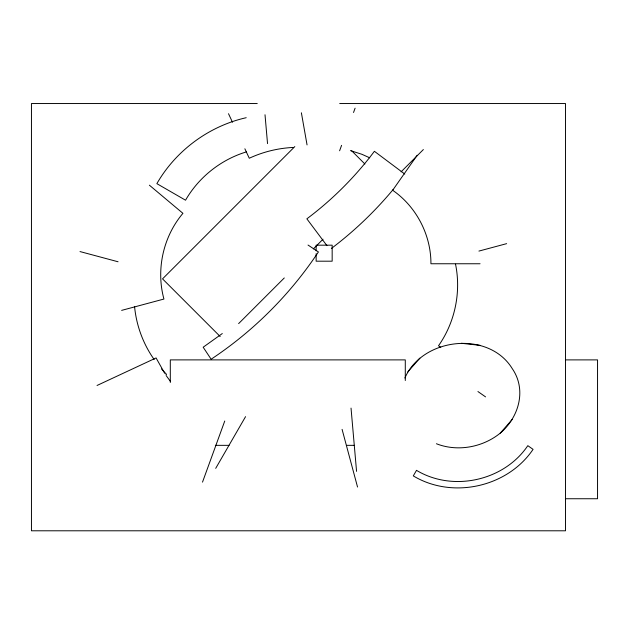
<?xml version="1.0" encoding="UTF-8"?>
<svg xmlns="http://www.w3.org/2000/svg" width="629" height="629" viewBox="0 0 629 629"><rect width="100%" height="100%" fill="white"/><g stroke="black" fill="none" stroke-linecap="round" stroke-linejoin="round"><path stroke-width="0.94" d="M202.507 482.129L224.75 421.013M339.597 150.787L341.578 145.354M353.537 112.489L355.102 108.188M404.887 378.021C422.46 337.451 488.78 330.225 512.273 368.657C526.882 389.886 518.839 417.42 500.236 433.145C482.718 447.376 457.535 452.031 436.408 443.744M215.7 468.361L245.554 416.65M417.169 155.269L392.661 190.265C416.351 206.658 431.077 234.955 430.928 263.755L480.061 263.755M393.117 189.565C374.9 211.454 354.158 231.244 331.444 248.424M419.858 358.153L407.82 371.904M500.236 433.145L512.273 419.394M294.82 146.581L162.534 278.867L220.174 336.507M165.938 374.939L166.528 374.349L161.504 368.94M238.619 323.613L284.277 277.955M313.336 248.903L323.023 239.217M401.058 171.859L423.364 149.553M222.304 333.551L203.175 347.216L211.132 359.222C253.558 331.058 290.252 294.364 318.416 251.938L308.029 245.051M97.031 385.475L156.078 357.94L164.664 373.249M246.576 151.841C221.078 159.491 198.819 177.126 185.539 200.203L156.865 183.652C175.853 150.559 208.993 126.099 246.214 117.702M121.633 310.38L163.933 299.042C155.874 269.605 163.194 236.606 182.929 213.333L149.387 185.185M478.928 251.081L506.644 243.651M293.397 147.445C278.167 148.137 263.103 151.825 249.273 158.241L244.87 148.79M257.245 103.541L31.45 103.541L31.45 530.79L565.51 530.79L565.51 103.541L339.707 103.541M565.51 359.89L597.55 359.89L597.55 498.742L565.51 498.742M215.346 445.34L229.05 445.34M346.54 445.34L354.379 445.34M480.163 345.36L461.395 343.292M80.001 251.569L118.071 261.774M350.4 150.598L361.864 154.278L369.71 157.8M440.756 347.35L438.507 345.769C454.979 322.378 461.277 292.202 455.53 264.164M477.938 391.545L485.572 396.891M404.769 174.044L374.389 151.298C355.228 176.859 332.419 199.668 306.858 218.829L326.931 245.64M351.697 150.818L364.891 164.012M166.26 375.702L170.294 381.205M154.136 359.481C143.129 343.898 136.328 325.382 134.551 306.402M228.508 113.715L232.486 122.23M342.082 429.355L357.539 487.035M301.385 112.795L307.054 144.914M351.029 408.103L356.564 471.373M265.013 114.753L267.537 143.616M405.288 380.514L405.288 359.89L170.302 359.89L170.302 382.479M316.143 250.829L316.143 245.176L332.167 245.176L332.167 261.192L316.143 261.192L316.143 253.652M416.508 470.35L413.3 475.901C452.424 499.442 507.556 487.216 533.07 449.35L527.817 445.67C504.104 480.87 452.864 492.232 416.508 470.35"/></g></svg>
